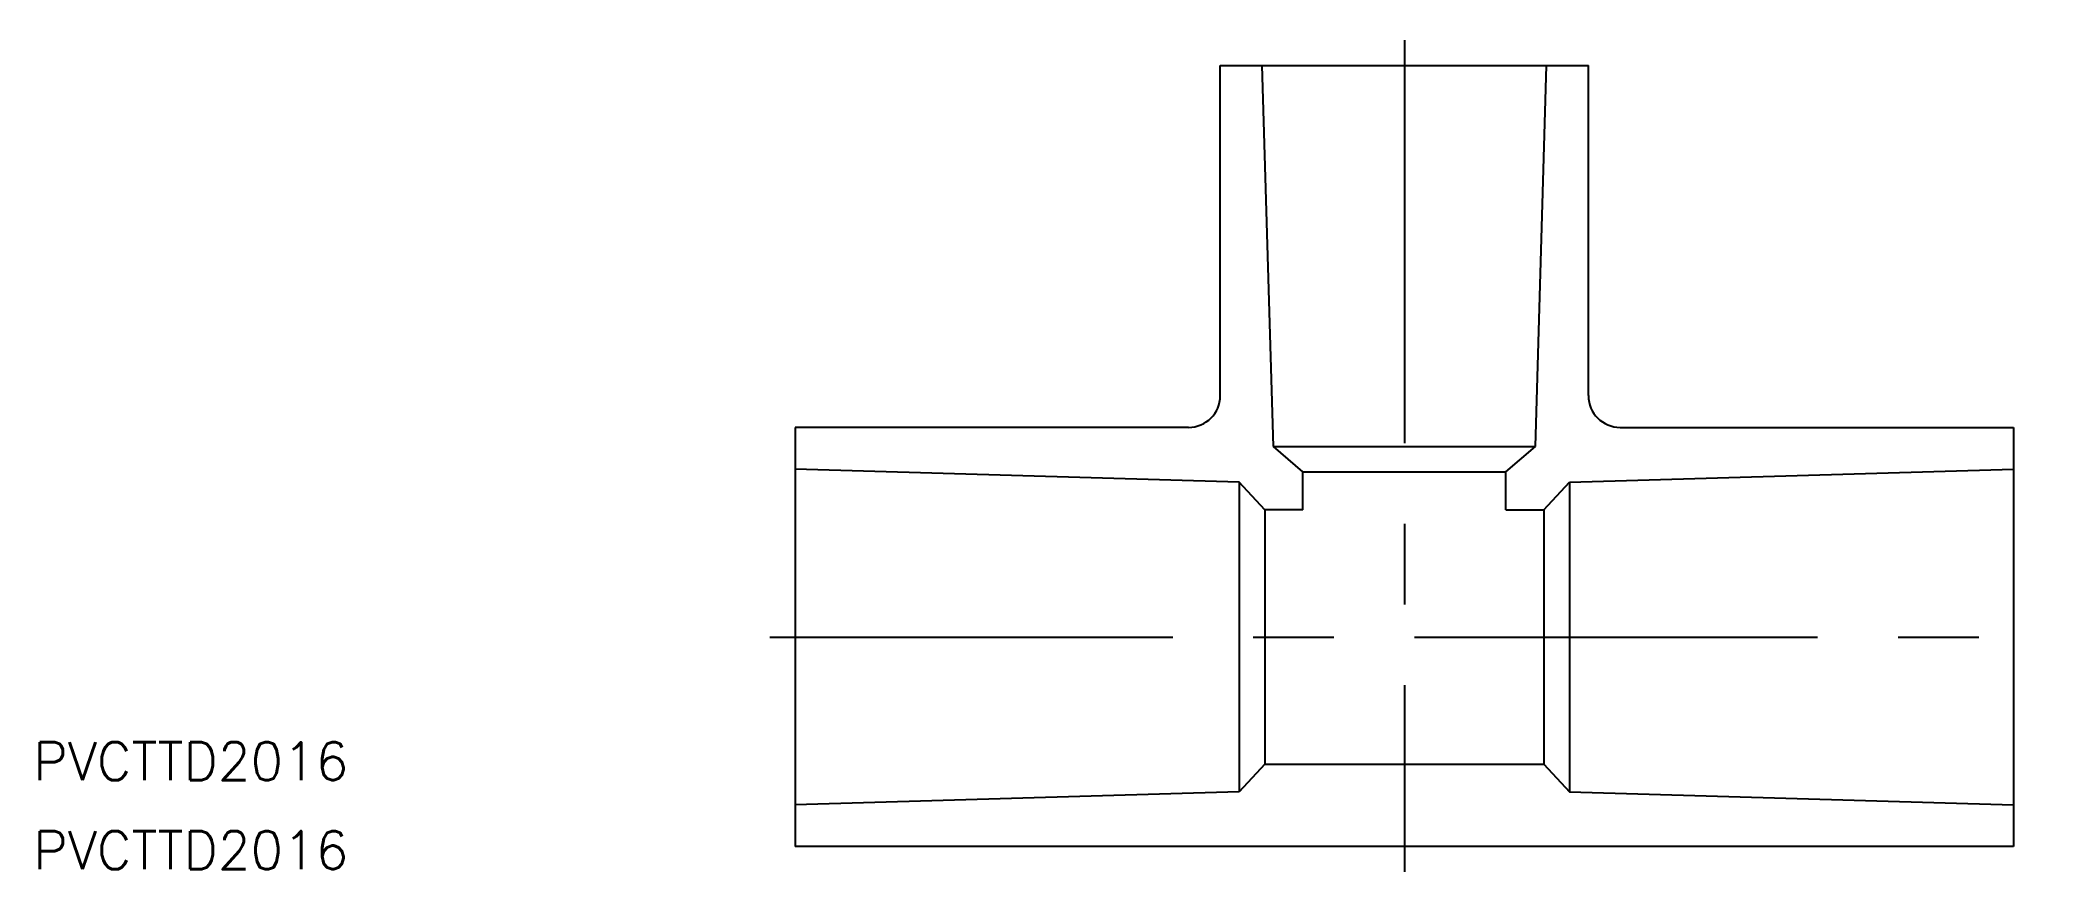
# Model space of a CAD drawing. Extents: x -59 to 98, y -18 to 47.
import ezdxf

# ---------------------------------------------------------------- set-up
doc = ezdxf.new("R2010")
doc.units = 0
doc.linetypes.add('CENTER', pattern=[50.8, 31.75, -6.35, 6.35, -6.35])
doc.layers.get('0').update_dxf_attribs({"linetype": 'CONTINUOUS'})
doc.layers.add('CENTER', color=1, linetype='CENTER')
doc.styles.get("Standard").update_dxf_attribs({"font": 'txt.shx', "height": 3, "bigfont": 'bigfont.shx'})

msp = doc.modelspace()

# ---------------------------------------------------------------- linework, layer by layer
at = {"color": 7, "linetype": 'CONTINUOUS'}
for p, q in [((33.5, 45), (62.5, 45)), ((33.5, 19), (33.5, 45)), ((37.68, 15), (36.8, 45)), ((58.32, 15), (59.2, 45)), ((62.5, 19), (62.5, 45)), ((0, 16.5), (0, -16.5)), ((31, 16.5), (0, 16.5)), ((65, 16.5), (96, 16.5)), ((96, 16.5), (96, -16.5)), ((37.68, 15), (58.32, 15)), ((40, 13), (37.68, 15)), ((56, 13), (58.32, 15)), ((35, 12.2), (0, 13.22)), ((40, 10), (40, 13)), ((40, 13), (56, 13)), ((56, 10), (56, 13)), ((61, 12.2), (96, 13.22)), ((37, 10), (35, 12.2)), ((35, 12.2), (35, -12.2)), ((59, 10), (61, 12.2)), ((61, 12.2), (61, -12.2)), ((37, 10), (37, -10)), ((40, 10), (37, 10)), ((56, 10), (59, 10)), ((59, 10), (59, -10)), ((37, -10), (35, -12.2)), ((37, -10), (59, -10)), ((59, -10), (61, -12.2)), ((35, -12.2), (0, -13.22)), ((61, -12.2), (96, -13.22)), ((96, -16.5), (0, -16.5))]:
    msp.add_line(p, q, dxfattribs=at)
for centre, start, end in [((31, 19), 270, 0), ((65, 19), 180, 270)]:
    msp.add_arc(centre, 2.5, start, end, dxfattribs=at)
at = {"layer": 'CENTER', "color": 1, "linetype": 'CENTER'}
for p, q in [((48, 47), (48, -18.5)), ((-2, 0), (98, 0))]:
    msp.add_line(p, q, dxfattribs=at)

# ---------------------------------------------------------------- texts
at = {"color": 7, "linetype": 'CONTINUOUS'}
for p in [(-60, -11.28), (-60, -18.28)]:
    msp.add_text('PVCTTD2016', height=3, dxfattribs=at).set_placement(p)

doc.saveas('drawing.dxf')
